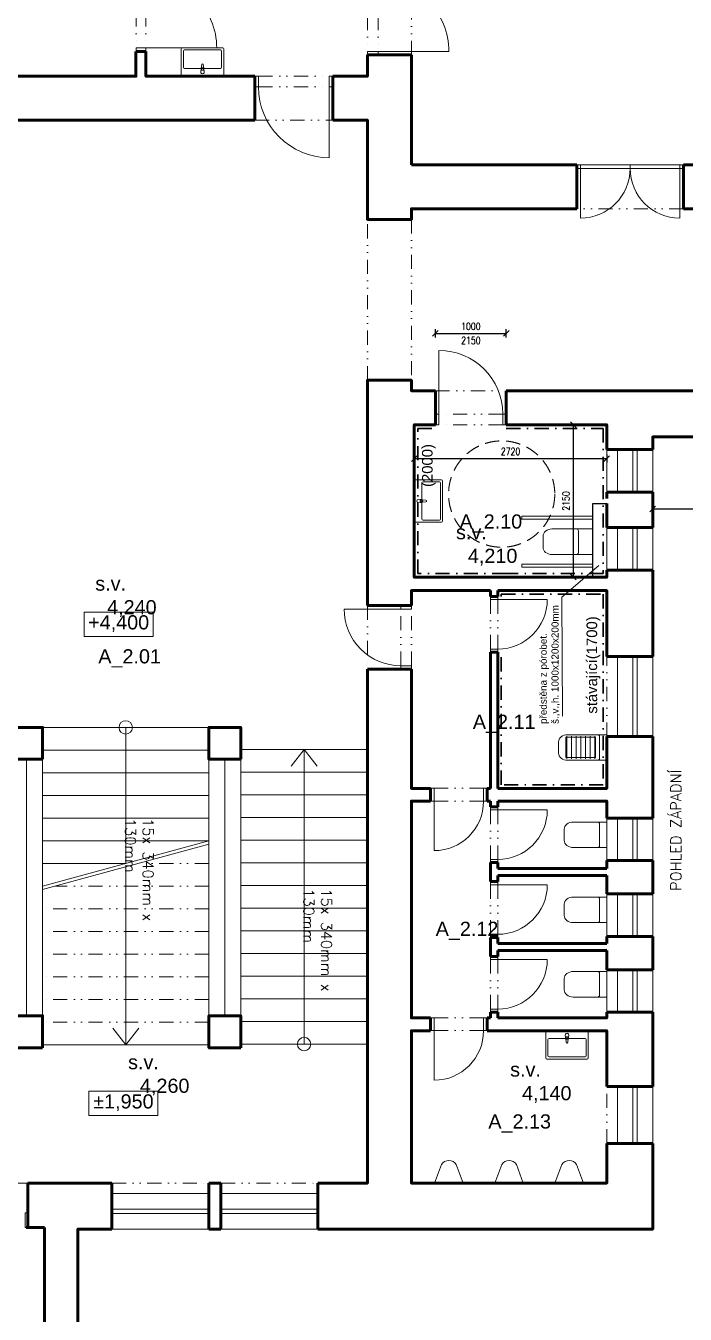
# Model space of a CAD drawing. Header units: millimetres. Extents: x 89194 to 559352, y -753138 to -204019.
# Drawn here: x 322521 to 331837, y -492131 to -473947 of the extents above; entities that cross this region are included whole.
import ezdxf

# ---------------------------------------------------------------- set-up
doc = ezdxf.new("R2010")
doc.units = ezdxf.units.MM
doc.header["$LTSCALE"] = 400
doc.header["$PDMODE"] = 3
for name, pattern in [('DASHDOT', [1, 0.5, -0.25, 0, -0.25]), ('DASHED', [0.75, 0.5, -0.25]), ('DIVIDE', [1.25, 0.5, -0.25, 0, -0.25, 0, -0.25])]:
    doc.linetypes.add(name, pattern=pattern)
for name, color, linetype, lineweight in [('RG_dveře', 3, 'Continuous', 9), ('RG_koty', 7, 'Continuous', 9), ('RG_okna', 3, 'Continuous', 9), ('RG_pohled', 200, 'Continuous', 9), ('RG_popisy', 11, 'Continuous', 9), ('RG_schodiště', 94, 'Continuous', 9), ('RG_zařízováky', 4, 'Continuous', 9), ('RG_zdivo nové', 1, 'Continuous', 50), ('RG_zdivo stávající', 30, 'Continuous', 50), ('RG_zdivo_nové_invalidi', 1, 'Continuous', 50), ('RG_čerch 1', 6, 'DASHDOT', 9), ('RG_čerch 2', 6, 'DIVIDE', 9)]:
    doc.layers.add(name, color=color, linetype=linetype, lineweight=lineweight)
doc.layers.add('RG_Rámeček', color=5, linetype='Continuous')
doc.styles.add('Arial 100', font='Arial.ttf', dxfattribs={"height": 100})
doc.styles.add('Arial 250', font='Arial Bold.ttf', dxfattribs={"height": 250})
doc.styles.add('Koty', font='romans.shx', dxfattribs={"width": 0.8})
doc.styles.get("Standard").update_dxf_attribs({"font": 'romans.shx', "height": 100})
doc.dimstyles.new('RG_50_vnitřní', dxfattribs={"dimscale": 50, "dimtxt": 2, "dimasz": 1.6, "dimexe": 1.15, "dimexo": 0, "dimgap": 1, "dimtad": 1, "dimdec": 0, "dimrnd": 5, "dimzin": 0, "dimdsep": 46, "dimtxsty": 'Koty', "dimblk1": 'OBLIQUE', "dimblk2": 'OBLIQUE', "dimsah": 1, "dimcen": 0.09, "dimclrd": 256, "dimclre": 256, "dimclrt": 2, "dimazin": 0, "dimtfac": 1, "dimtdec": 0, "dimtmove": 2, "dimatfit": 3, "dimfxl": 1.15, "dimfxlon": 1, "dimtolj": 1, "dimtzin": 0, "dimarcsym": 0})

# ---------------------------------------------------------------- blocks, each defined once
blk = doc.blocks.new('*U30')
blk.add_line((-350, -293), (-350, -1293))
for points in [[(-400, -143), (-350, -143), (-350, -293), (-400, -293)], [(700, -143), (650, -143), (650, -293), (700, -293)]]:
    blk.add_lwpolyline(points)
blk.add_arc((-350, -293), 1000, 270, 0)
at = {"layer": 'RG_zdivo stávající'}
for p, q in [((-400, -143), (-400, -293)), ((700, -143), (700, -293))]:
    blk.add_line(p, q, dxfattribs=at)
at = {"layer": 'RG_čerch 2'}
for p, q in [((650, -143), (-350, -143)), ((650, -293), (-350, -293))]:
    blk.add_line(p, q, dxfattribs=at)
blk = doc.blocks.new('*U215')
blk.add_line((-350, -293), (-350, -1193))
for points in [[(-400, -143), (-350, -143), (-350, -293), (-400, -293)], [(600, -143), (550, -143), (550, -293), (600, -293)]]:
    blk.add_lwpolyline(points)
blk.add_arc((-350, -293), 900, 270, 0)
at = {"layer": 'RG_zdivo stávající'}
for p, q in [((-400, -143), (-400, -293)), ((600, -143), (600, -293))]:
    blk.add_line(p, q, dxfattribs=at)
at = {"layer": 'RG_čerch 2'}
for p, q in [((550, -143), (-350, -143)), ((550, -293), (-350, -293))]:
    blk.add_line(p, q, dxfattribs=at)
blk = doc.blocks.new('*U51')
blk.add_line((-350, -113), (-350, 587))
for points in [[(-400, -293), (-350, -293), (-350, -113), (-400, -113)], [(400, -293), (350, -293), (350, -113), (400, -113)]]:
    blk.add_lwpolyline(points)
blk.add_arc((-350, -113), 700, 0, 90)
at = {"layer": 'RG_zdivo stávající'}
for p, q in [((-400, -293), (-400, -113)), ((400, -293), (400, -113))]:
    blk.add_line(p, q, dxfattribs=at)
at = {"layer": 'RG_čerch 2'}
for p, q in [((350, -113), (-350, -113)), ((350, -293), (-350, -293))]:
    blk.add_line(p, q, dxfattribs=at)
blk = doc.blocks.new('umyv_16')
at = {"layer": 'RG_zařízováky', "linetype": 'Continuous', "lineweight": 20}
for p, q in [((303632, -112272), (303632, -112842)), ((304017, -112257), (303647, -112257)), ((303742, -112302), (303742, -112812)), ((303987, -112287), (303757, -112287)), ((304002, -112812), (304002, -112302)), ((304032, -112842), (304032, -112272)), ((303692, -112532), (303734, -112536)), ((303732, -112544), (303717, -112544)), ((303717, -112544), (303717, -112571)), ((303743, -112540), (303796, -112546)), ((303734, -112578), (303692, -112582)), ((303717, -112571), (303732, -112571)), ((303796, -112568), (303743, -112575)), ((303647, -112857), (304017, -112857)), ((303757, -112827), (303987, -112827))]:
    blk.add_line(p, q, dxfattribs=at)
at = {"layer": 'RG_zařízováky', "linetype": 'Continuous', "lineweight": 20, "extrusion": (0, 0, -1)}
for centre, major_axis, start_param, end_param in [((303647, -112272), (10.6, 10.6), 3.926991, 5.497787), ((303757, -112302), (10.6, 10.6), 3.926991, 5.497787), ((303987, -112302), (-10.6, 10.6), 0.785398, 2.356194), ((304017, -112272), (-10.6, 10.6), 0.785398, 2.356194), ((303692, -112557), (17.7, 17.7), 2.356194, 5.497787), ((303732, -112557), (-9.62, 9.62), 0.785398, 3.926991), ((303732, -112557), (-14.9, 14.9), 0.875625, 1.35736), ((303732, -112557), (-14.9, 14.9), 1.35736, 3.355029), ((303795, -112557), (-7.91, 7.91), 0.909996, 3.802393), ((303732, -112557), (-14.9, 14.9), 3.355029, 3.836764), ((303647, -112842), (-10.6, 10.6), 3.926991, 5.497787), ((303757, -112812), (-10.6, 10.6), 3.926991, 5.497787), ((303987, -112812), (10.6, 10.6), 0.785398, 2.356194), ((304017, -112842), (10.6, 10.6), 0.785398, 2.356194)]:
    blk.add_ellipse(centre, major_axis=major_axis, ratio=1, start_param=start_param, end_param=end_param, dxfattribs=at)
blk = doc.blocks.new('*U27')
blk.add_line((650, -293), (650, -1293))
for points in [[(-400, -143), (-350, -143), (-350, -293), (-400, -293)], [(700, -143), (650, -143), (650, -293), (700, -293)]]:
    blk.add_lwpolyline(points)
blk.add_arc((650, -293), 1000, 180, 270)
at = {"layer": 'RG_zdivo stávající'}
for p, q in [((-400, -143), (-400, -293)), ((700, -143), (700, -293))]:
    blk.add_line(p, q, dxfattribs=at)
at = {"layer": 'RG_čerch 2'}
for p, q in [((-350, -143), (650, -143)), ((-350, -293), (650, -293))]:
    blk.add_line(p, q, dxfattribs=at)
blk = doc.blocks.new('*U82')
blk.add_line((-350, -293), (-350, -1293))
for points in [[(-400, -153), (-350, -153), (-350, -293), (-400, -293)], [(700, -153), (650, -153), (650, -293), (700, -293)]]:
    blk.add_lwpolyline(points)
blk.add_arc((-350, -293), 1000, 270, 0)
at = {"layer": 'RG_zdivo stávající'}
for p, q in [((-400, -153), (-400, -293)), ((700, -153), (700, -293))]:
    blk.add_line(p, q, dxfattribs=at)
at = {"layer": 'RG_čerch 2'}
for p, q in [((650, -153), (-350, -153)), ((650, -293), (-350, -293))]:
    blk.add_line(p, q, dxfattribs=at)
blk = doc.blocks.new('*U29')
blk.add_line((-350, -293), (-350, -1093))
for points in [[(-400, -143), (-350, -143), (-350, -293), (-400, -293)], [(500, -143), (450, -143), (450, -293), (500, -293)]]:
    blk.add_lwpolyline(points)
blk.add_arc((-350, -293), 800, 270, 0)
at = {"layer": 'RG_zdivo stávající'}
for p, q in [((-400, -143), (-400, -293)), ((500, -143), (500, -293))]:
    blk.add_line(p, q, dxfattribs=at)
at = {"layer": 'RG_čerch 2'}
for p, q in [((450, -143), (-350, -143)), ((450, -293), (-350, -293))]:
    blk.add_line(p, q, dxfattribs=at)
blk = doc.blocks.new('wc_1')
at = {"layer": 'RG_zařízováky', "linetype": 'Continuous', "lineweight": 20}
for p, q in [((307541, -110025), (307543, -110005)), ((307543, -110005), (307551, -109986)), ((307551, -109986), (307562, -109969)), ((307562, -109969), (307578, -109954)), ((307578, -109954), (307597, -109941)), ((307597, -109941), (307619, -109932)), ((307619, -109932), (307642, -109926)), ((307642, -109926), (307667, -109925)), ((307667, -109925), (308141, -109925)), ((308040, -109950), (308040, -110105)), ((308141, -109925), (308141, -110285)), ((307541, -110185), (307541, -110025)), ((307543, -110204), (307541, -110185)), ((308040, -110105), (308040, -110260)), ((307551, -110223), (307543, -110204)), ((307562, -110240), (307551, -110223)), ((307578, -110255), (307562, -110240)), ((307597, -110268), (307578, -110255)), ((307619, -110277), (307597, -110268)), ((307642, -110283), (307619, -110277)), ((307667, -110285), (307642, -110283)), ((308141, -110285), (307667, -110285))]:
    blk.add_line(p, q, dxfattribs=at)
at = {"layer": 'RG_zařízováky', "linetype": 'Continuous', "lineweight": 20, "extrusion": (0, 0, -1)}
for centre, major_axis, start_param, end_param in [((308009, -109950), (-31.5, 0), 1.570796, 3.141593), ((308009, -110260), (31.5, 0), 0, 1.570796)]:
    blk.add_ellipse(centre, major_axis=major_axis, ratio=0.794118, start_param=start_param, end_param=end_param, dxfattribs=at)
blk = doc.blocks.new('pis')
at = {"layer": 'RG_zařízováky'}
for p, q in [((142776, -3872), (142776, -3470)), ((142776, -3470), (143038, -3567)), ((142776, -3872), (143038, -3776))]:
    blk.add_line(p, q, dxfattribs=at)
blk.add_arc((142973, -3671), 122, 301.5901, 58.4099, dxfattribs=at)
blk = doc.blocks.new('_Oblique')
at = {"color": 0, "linetype": 'ByBlock', "lineweight": -2}
blk.add_line((-0.5, -0.5), (0.5, 0.5), dxfattribs=at)
blk = doc.blocks.new('*D472')
at = {"layer": 'Defpoints', "color": 0, "transparency": 16777216}
for p in [(331379, -479750), (333858, -479795), (331379, -480769)]:
    blk.add_point(p, dxfattribs=at)
at = {"layer": 'RG_koty', "lineweight": -2, "transparency": 16777216}
for p, q in [((331379, -480712), (331379, -480827)), ((333858, -480712), (333858, -480827)), ((333858, -480769), (331379, -480769))]:
    blk.add_line(p, q, dxfattribs=at)
at = {"layer": 'RG_koty', "lineweight": -2, "transparency": 16777216, "xscale": 80, "yscale": 80, "zscale": 80, "rotation": 180}
blk.add_blockref('_Oblique', (331379, -480769), dxfattribs=at)
at = {"layer": 'RG_koty', "lineweight": -2, "transparency": 16777216, "xscale": 80, "yscale": 80, "zscale": 80}
blk.add_blockref('_Oblique', (333858, -480769), dxfattribs=at)
at = {"layer": 'RG_koty', "color": 2, "transparency": 16777216, "insert": (332618, -480669), "char_height": 100, "attachment_point": 5, "style": 'Koty'}
blk.add_mtext('\\A1;2480', dxfattribs=at)
blk = doc.blocks.new('*D502')
at = {"layer": 'Defpoints', "color": 0, "transparency": 16777216}
for p in [(329309, -478289), (328309, -479099), (329309, -479099)]:
    blk.add_point(p, dxfattribs=at)
at = {"layer": 'RG_koty', "lineweight": -2, "transparency": 16777216}
for p, q in [((328309, -478346), (328309, -478231)), ((328309, -478289), (329309, -478289)), ((329309, -478346), (329309, -478231))]:
    blk.add_line(p, q, dxfattribs=at)
at = {"layer": 'RG_koty', "lineweight": -2, "transparency": 16777216, "xscale": 80, "yscale": 80, "zscale": 80, "rotation": 180}
blk.add_blockref('_Oblique', (328309, -478289), dxfattribs=at)
at = {"layer": 'RG_koty', "lineweight": -2, "transparency": 16777216, "xscale": 80, "yscale": 80, "zscale": 80}
blk.add_blockref('_Oblique', (329309, -478289), dxfattribs=at)
at = {"layer": 'RG_koty', "color": 2, "transparency": 16777216, "char_height": 100, "attachment_point": 5, "style": 'Koty'}
for s, insert in [('\\A1;1000', (328809, -478189)), ('\\A1;2150', (328809, -478389))]:
    blk.add_mtext(s, dxfattribs=dict(at, insert=insert))
blk = doc.blocks.new('*D503')
at = {"layer": 'Defpoints', "color": 0, "transparency": 16777216}
for p in [(328009, -479579), (330729, -479579), (330729, -480055)]:
    blk.add_point(p, dxfattribs=at)
at = {"layer": 'RG_koty', "lineweight": -2, "transparency": 16777216}
for p, q in [((328009, -479998), (328009, -480113)), ((330729, -479998), (330729, -480113)), ((328009, -480055), (330729, -480055))]:
    blk.add_line(p, q, dxfattribs=at)
at = {"layer": 'RG_koty', "lineweight": -2, "transparency": 16777216, "xscale": 80, "yscale": 80, "zscale": 80, "rotation": 180}
blk.add_blockref('_Oblique', (328009, -480055), dxfattribs=at)
at = {"layer": 'RG_koty', "lineweight": -2, "transparency": 16777216, "xscale": 80, "yscale": 80, "zscale": 80}
blk.add_blockref('_Oblique', (330729, -480055), dxfattribs=at)
at = {"layer": 'RG_koty', "color": 2, "transparency": 16777216, "insert": (329369, -479955), "char_height": 100, "attachment_point": 5, "style": 'Koty'}
blk.add_mtext('\\A1;2720', dxfattribs=at)
blk = doc.blocks.new('*D504')
at = {"layer": 'Defpoints', "color": 0, "transparency": 16777216}
for p in [(328009, -479579), (328009, -481729), (330254, -481729)]:
    blk.add_point(p, dxfattribs=at)
at = {"layer": 'RG_koty', "lineweight": -2, "transparency": 16777216}
for p, q in [((330197, -479579), (330312, -479579)), ((330254, -479579), (330254, -481729)), ((330197, -481729), (330312, -481729))]:
    blk.add_line(p, q, dxfattribs=at)
at = {"layer": 'RG_koty', "lineweight": -2, "transparency": 16777216, "xscale": 80, "yscale": 80, "zscale": 80}
for p, rotation in [((330254, -479579), 90), ((330254, -481729), 270)]:
    blk.add_blockref('_Oblique', p, dxfattribs=dict(at, rotation=rotation))
at = {"layer": 'RG_koty', "color": 2, "transparency": 16777216, "insert": (330154, -480654), "char_height": 100, "attachment_point": 5, "rotation": 90, "style": 'Koty'}
blk.add_mtext('\\A1;2150', dxfattribs=at)

msp = doc.modelspace()

# ---------------------------------------------------------------- linework, layer by layer
at = {"layer": 'RG_dveře'}
for p, q in [((329188.5, -482044.2), (329888.5, -482044.2)), ((329188.5, -485014.2), (329888.5, -485014.2)), ((329188.5, -486069.2), (329888.5, -486069.2)), ((329188.5, -487124.2), (329888.5, -487124.2))]:
    msp.add_line(p, q, dxfattribs=at)
at = {"layer": 'RG_dveře', "ltscale": 0.1}
for points in [[(331811, -475909.2), (330306, -475909.2)], [(331811, -475961.7), (330306, -475961.7)]]:
    msp.add_lwpolyline(points, dxfattribs=at)
at = {"layer": 'RG_dveře'}
for points in [[(329188.5, -482000.4), (329188.5, -482044.2), (329088.5, -482044.2), (329088.5, -482000.4)], [(329188.5, -482787.9), (329188.5, -482744.2), (329088.5, -482744.2), (329088.5, -482787.9)], [(329188.5, -484970.4), (329188.5, -485014.2), (329088.5, -485014.2), (329088.5, -484970.4)], [(329188.5, -485757.9), (329188.5, -485714.2), (329088.5, -485714.2), (329088.5, -485757.9)], [(329188.5, -486025.4), (329188.5, -486069.2), (329088.5, -486069.2), (329088.5, -486025.4)], [(329188.5, -486812.9), (329188.5, -486769.2), (329088.5, -486769.2), (329088.5, -486812.9)], [(329188.5, -487080.4), (329188.5, -487124.2), (329088.5, -487124.2), (329088.5, -487080.4)], [(329188.5, -487867.9), (329188.5, -487824.2), (329088.5, -487824.2), (329088.5, -487867.9)]]:
    msp.add_lwpolyline(points, dxfattribs=at)
for centre in [(329188.5, -482044.2), (329188.5, -485014.2), (329188.5, -486069.2), (329188.5, -487124.2)]:
    msp.add_arc(centre, 700, 270, 360, dxfattribs=at)
at = {"layer": 'RG_koty'}
for points in [[(324319.9, -482224.1), (323344.5, -482224.1), (323344.5, -482567), (324319.9, -482567)], [(324387.4, -488985), (323412, -488985), (323412, -489327.9), (324387.4, -489327.9)]]:
    msp.add_lwpolyline(points, close=True, dxfattribs=at)
at = {"layer": 'RG_okna'}
for points in [[(330358.5, -475909.2), (330358.5, -476661.7)], [(331058.5, -475909.2), (331058.5, -475961.7)], [(331758.5, -475909.2), (331758.5, -476661.7)], [(330878.5, -480529.2), (330878.5, -479929.2)], [(331098.5, -480529.2), (331098.5, -479929.2)], [(331158.5, -480529.2), (331158.5, -479929.2)], [(331378.5, -480529.2), (331378.5, -479929.2)], [(330878.5, -481629.2), (330878.5, -481029.2)], [(331098.5, -481629.2), (331098.5, -481029.2)], [(331158.5, -481629.2), (331158.5, -481029.2)], [(331378.5, -481629.2), (331378.5, -481029.2)], [(330878.5, -483979.2), (330878.5, -482849.2)], [(331098.5, -483979.2), (331098.5, -482849.2)], [(331158.5, -483979.2), (331158.5, -482849.2)], [(331378.5, -483979.2), (331378.5, -482849.2)], [(330878.5, -485729.2), (330878.5, -485129.2)], [(331098.5, -485729.2), (331098.5, -485129.2)], [(331158.5, -485729.2), (331158.5, -485129.2)], [(331378.5, -485729.2), (331378.5, -485129.2)], [(330878.5, -486799.2), (330878.5, -486199.2)], [(331098.5, -486799.2), (331098.5, -486199.2)], [(331158.5, -486799.2), (331158.5, -486199.2)], [(331378.5, -486799.2), (331378.5, -486199.2)], [(330878.5, -487869.2), (330878.5, -487269.2)], [(331098.5, -487869.2), (331098.5, -487269.2)], [(331158.5, -487869.2), (331158.5, -487269.2)], [(331378.5, -487869.2), (331378.5, -487269.2)], [(330878.5, -489719.2), (330878.5, -488919.2)], [(331098.5, -489719.2), (331098.5, -488919.2)], [(331158.5, -489719.2), (331158.5, -488919.2)], [(331378.5, -489719.2), (331378.5, -488919.2)], [(323738.5, -490429.2), (325108.5, -490429.2)], [(325278.5, -490429.2), (326648.5, -490429.2)], [(322548.5, -490909.2), (322514.2, -490909.2), (322514.2, -490702.1), (322548.5, -490702.1)], [(323738.5, -490649.2), (325108.5, -490649.2)], [(323738.5, -490709.2), (325108.5, -490709.2)], [(325278.5, -490649.2), (326648.5, -490649.2)], [(325278.5, -490709.2), (326648.5, -490709.2)], [(323738.5, -490929.2), (325108.5, -490929.2)], [(325278.5, -490929.2), (326648.5, -490929.2)]]:
    msp.add_lwpolyline(points, dxfattribs=at)
for centre, start, end in [((330358.5, -475961.7), 270, 0), ((331758.5, -475961.7), 180, 270)]:
    msp.add_arc(centre, 700, start, end, dxfattribs=at)
at = {"layer": 'RG_pohled'}
for points in [[(330728.5, -480529.2), (330728.5, -479929.2)], [(330728.5, -481629.2), (330728.5, -481029.2)], [(330728.5, -485729.2), (330728.5, -485129.2)], [(330728.5, -486799.2), (330728.5, -486199.2)], [(330728.5, -487869.2), (330728.5, -487269.2)]]:
    msp.add_lwpolyline(points, dxfattribs=at)
for points in [[(322533.5, -487919.2), (322308.5, -487919.2), (322308.5, -484299.2), (322533.5, -484299.2)], [(322758.5, -484299.2), (322533.5, -484299.2), (322533.5, -487919.2), (322758.5, -487919.2)], [(325333.5, -487919.2), (325108.5, -487919.2), (325108.5, -484299.2), (325333.5, -484299.2)], [(325558.5, -484299.2), (325333.5, -484299.2), (325333.5, -487919.2), (325558.5, -487919.2)]]:
    msp.add_lwpolyline(points, close=True, dxfattribs=at)
at = {"layer": 'RG_Rámeček', "color": 1}
msp.add_lwpolyline([(330529.5, -481729.2), (330529.5, -480689.2), (330728.5, -480689.2)], dxfattribs=at)
at = {"layer": 'RG_schodiště'}
for p, q in [((326453.5, -484159.2), (326270.2, -484395.1)), ((326453.5, -484159.2), (326636.8, -484395.1)), ((323933.5, -488329.2), (323750.2, -488093.3)), ((323933.5, -488329.2), (324116.8, -488093.3))]:
    msp.add_line(p, q, dxfattribs=at)
for points in [[(325108.5, -483849.2), (322758.5, -483849.2)], [(323933.5, -483849.2), (323933.5, -485769.2)], [(325108.5, -484169.2), (322758.5, -484169.2)], [(327348.5, -484159.2), (325558.5, -484159.2)], [(326453.5, -486079.2), (326453.5, -484159.2)], [(325108.5, -484489.2), (322758.5, -484489.2)], [(327348.5, -484479.2), (325558.5, -484479.2)], [(325108.5, -484809.2), (322758.5, -484809.2)], [(327348.5, -484799.2), (325558.5, -484799.2)], [(325108.5, -485129.2), (322758.5, -485129.2)], [(327348.5, -485119.2), (325558.5, -485119.2)], [(325108.5, -485449.2), (322758.5, -485449.2)], [(325108.5, -485449.2), (322758.5, -486089.2)], [(327348.5, -485439.2), (325558.5, -485439.2)], [(325108.5, -485499.2), (322758.5, -486139.2)], [(323933.5, -485769.2), (322758.5, -485769.2)], [(323933.5, -485819.2), (323933.5, -488329.2)], [(327348.5, -485759.2), (325558.5, -485759.2)], [(327348.5, -485759.2), (325558.5, -485759.2)], [(326453.5, -486079.2), (325558.5, -486079.2)], [(327348.5, -486079.2), (326453.5, -486079.2)], [(326453.5, -488319.2), (326453.5, -486079.2)], [(327348.5, -486399.2), (325558.5, -486399.2)], [(327348.5, -486719.2), (325558.5, -486719.2)], [(327348.5, -487039.2), (325558.5, -487039.2)], [(327348.5, -487359.2), (325558.5, -487359.2)], [(327348.5, -487679.2), (325558.5, -487679.2)], [(327348.5, -487999.2), (325558.5, -487999.2)], [(325108.5, -488329.2), (322758.5, -488329.2)], [(327348.5, -488319.2), (325558.5, -488319.2)]]:
    msp.add_lwpolyline(points, dxfattribs=at)
for centre in [(323933.5, -483849.2), (326453.5, -488319.2)]:
    msp.add_circle(centre, 94.7, dxfattribs=at)
at = {"layer": 'RG_zdivo nové', "lineweight": 20}
for p, q in [((330048.5, -484053.1), (330050.9, -484033.6)), ((330050.9, -484033.6), (330058.1, -484014.8)), ((330058.1, -484014.8), (330069.7, -483997.5)), ((330069.7, -483997.5), (330085.4, -483982.4)), ((330085.4, -483982.4), (330104.5, -483969.9)), ((330104.5, -483969.9), (330126.3, -483960.7)), ((330126.3, -483960.7), (330149.9, -483955)), ((330149.9, -483955), (330174.4, -483953.1)), ((330174.4, -483953.1), (330728.5, -483953.1)), ((330627.8, -483978.1), (330627.8, -484133.1)), ((330728.5, -483953.1), (330728.5, -484313.1)), ((330048.5, -484213.1), (330048.5, -484053.1)), ((330050.9, -484232.6), (330048.5, -484213.1)), ((330627.8, -484133.1), (330627.8, -484288.1)), ((330058.1, -484251.3), (330050.9, -484232.6)), ((330069.7, -484268.6), (330058.1, -484251.3)), ((330085.4, -484283.8), (330069.7, -484268.6)), ((330104.5, -484296.2), (330085.4, -484283.8)), ((330126.3, -484305.5), (330104.5, -484296.2)), ((330149.9, -484311.2), (330126.3, -484305.5)), ((330174.4, -484313.1), (330149.9, -484311.2)), ((330728.5, -484313.1), (330174.4, -484313.1))]:
    msp.add_line(p, q, dxfattribs=at)
at = {"layer": 'RG_zdivo nové'}
for points in [[(329308.5, -479579.2), (329308.5, -479099.2)], [(329358.5, -481729.2), (329428.5, -481729.2)]]:
    msp.add_lwpolyline(points, dxfattribs=at)
at = {"layer": 'RG_zdivo nové', "lineweight": 20}
msp.add_lwpolyline([(330148.2, -483989), (330569.9, -483989), (330569.9, -484276), (330148.2, -484276)], close=True, dxfattribs=at)
for points in [[(330166.1, -483972), (330166.1, -484292)], [(330229.9, -483972), (330229.9, -484292)], [(330295.7, -483972), (330295.7, -484292)], [(330362.5, -483972), (330362.5, -484292)], [(330430.3, -483972), (330430.3, -484292)], [(330496.1, -483972), (330496.1, -484292)], [(330558.9, -483972), (330558.9, -484292)]]:
    msp.add_lwpolyline(points, dxfattribs=at)
at = {"layer": 'RG_zdivo nové', "linetype": 'DASHED', "lineweight": 18}
msp.add_circle((329243.9, -480556.1), 750, dxfattribs=at)
at = {"layer": 'RG_zdivo nové', "lineweight": 20, "extrusion": (0, 0, -1)}
for centre, major_axis, start_param, end_param in [((330596.3, -483978.1), (-31.5, 0), 1.5707963, 3.1415927), ((330596.3, -484288.1), (31.5, 0), 0, 1.5707963)]:
    msp.add_ellipse(centre, major_axis=major_axis, ratio=0.7941176, start_param=start_param, end_param=end_param, dxfattribs=at)
at = {"layer": 'RG_zdivo stávající'}
for points in [[(324078.5, -474309.2), (324078.5, -474659.2), (322218.5, -474659.2)], [(325758.5, -474659.2), (324218.5, -474659.2), (324218.5, -474309.2)], [(327348.5, -474359.2), (327348.5, -474659.2), (326858.5, -474659.2)], [(327348.5, -474359.2), (327968.5, -474359.2)], [(327968.5, -474359.2), (327968.5, -475909.2)], [(331811, -475909.2), (334158.5, -475909.2), (334158.5, -474440.4)], [(325758.5, -474659.2), (325758.5, -475279.2)], [(326858.5, -474659.2), (326858.5, -475279.2)], [(325758.5, -475279.2), (322218.5, -475279.2)], [(330306, -476529.2), (327968.5, -476529.2), (327968.5, -476679.2), (327348.5, -476679.2), (327348.5, -475279.2), (326858.5, -475279.2)], [(327968.5, -475909.2), (330306, -475909.2)], [(330306, -476529.2), (330306, -475909.2)], [(331811, -476529.2), (331811, -475909.2)], [(337210.9, -476654.4), (336884.8, -476529.2), (331811, -476529.2)], [(328308.5, -479099.2), (327968.5, -479099.2), (327968.5, -478949.2), (327348.5, -478949.2), (327348.5, -482129.2)], [(328308.5, -479579.2), (328308.5, -479099.2)], [(332238.5, -479099.2), (329308.5, -479099.2)], [(328308.5, -479579.2), (328008.5, -479579.2), (328008.5, -481729.2), (329358.5, -481729.2)], [(330728.5, -479929.2), (330728.5, -479579.2), (329308.5, -479579.2)], [(332238.5, -479749.2), (331378.5, -479749.2), (331378.5, -479929.2)], [(330728.5, -479929.2), (331378.5, -479929.2)], [(330728.5, -480619.2), (330728.5, -480529.2)], [(330728.5, -480529.2), (331378.5, -480529.2)], [(331378.5, -480529.2), (331378.5, -481029.2)], [(330728.5, -481029.2), (330728.5, -480689.2)], [(330728.5, -481029.2), (331378.5, -481029.2)], [(329428.5, -481729.2), (330728.5, -481729.2), (330728.5, -481629.2)], [(330728.5, -481629.2), (331378.5, -481629.2)], [(331378.5, -481629.2), (331378.5, -482849.2)], [(329088.5, -481919.2), (327968.5, -481919.2), (327968.5, -482129.2)], [(329088.5, -481919.2), (329088.5, -482000.4)], [(329188.5, -482000.4), (329088.5, -482000.4)], [(330728.5, -482849.2), (330728.5, -481919.2), (329188.5, -481919.2)], [(329188.5, -481919.2), (329188.5, -482000.4)], [(327968.5, -482129.2), (327348.5, -482129.2)], [(329088.5, -482787.9), (329088.5, -484709.2)], [(329188.5, -482787.9), (329088.5, -482787.9)], [(329188.5, -482787.9), (329188.5, -484709.2)], [(330728.5, -482849.2), (331378.5, -482849.2)], [(327348.5, -483029.2), (327348.5, -490279.2), (326648.5, -490279.2)], [(327968.5, -483029.2), (327348.5, -483029.2)], [(327968.5, -483029.2), (327968.5, -484709.2), (328238.5, -484709.2)], [(329188.5, -484709.2), (330728.5, -484709.2), (330728.5, -483979.2)], [(330728.5, -483979.2), (331378.5, -483979.2)], [(331378.5, -483979.2), (331378.5, -485129.2)], [(329038.5, -484709.2), (329088.5, -484709.2)], [(328238.5, -484889.2), (327968.5, -484889.2), (327968.5, -487949.2), (328238.5, -487949.2)], [(329088.5, -484889.2), (329038.5, -484889.2)], [(329088.5, -484889.2), (329088.5, -484970.4)], [(330728.5, -485129.2), (330728.5, -484889.2), (329188.5, -484889.2)], [(329188.5, -484889.2), (329188.5, -484970.4)], [(329188.5, -484970.4), (329088.5, -484970.4)], [(330728.5, -485129.2), (331378.5, -485129.2)], [(329088.5, -485757.9), (329088.5, -486025.4)], [(329188.5, -485757.9), (329088.5, -485757.9)], [(329188.5, -485757.9), (329188.5, -485839.2)], [(330728.5, -485839.2), (329188.5, -485839.2)], [(330728.5, -485839.2), (330728.5, -485729.2)], [(330728.5, -485729.2), (331378.5, -485729.2)], [(331378.5, -485729.2), (331378.5, -486199.2)], [(329188.5, -486025.4), (329088.5, -486025.4)], [(330728.5, -485939.2), (329188.5, -485939.2)], [(329188.5, -485939.2), (329188.5, -486025.4)], [(330728.5, -486199.2), (330728.5, -485939.2)], [(330728.5, -486199.2), (331378.5, -486199.2)], [(329088.5, -486812.9), (329088.5, -487080.4)], [(329188.5, -486812.9), (329088.5, -486812.9)], [(329188.5, -486812.9), (329188.5, -486899.2)], [(330728.5, -486899.2), (329188.5, -486899.2)], [(330728.5, -486899.2), (330728.5, -486799.2)], [(330728.5, -486799.2), (331378.5, -486799.2)], [(331378.5, -486799.2), (331378.5, -487269.2)], [(329188.5, -487080.4), (329088.5, -487080.4)], [(329188.5, -486999.2), (329188.5, -487080.4)], [(330728.5, -486999.2), (329188.5, -486999.2)], [(330728.5, -487269.2), (330728.5, -486999.2)], [(330728.5, -487269.2), (331378.5, -487269.2)], [(329038.5, -487949.2), (329088.5, -487949.2)], [(329088.5, -487867.9), (329088.5, -487949.2)], [(329188.5, -487867.9), (329088.5, -487867.9)], [(329188.5, -487867.9), (329188.5, -487949.2)], [(329188.5, -487949.2), (330728.5, -487949.2), (330728.5, -487869.2)], [(330728.5, -487869.2), (331378.5, -487869.2)], [(331378.5, -487869.2), (331378.5, -488919.2)], [(328238.5, -488129.2), (327968.5, -488129.2), (327968.5, -490279.2), (330728.5, -490279.2), (330728.5, -489719.2)], [(330728.5, -488919.2), (330728.5, -488129.2), (329038.5, -488129.2)], [(330728.5, -488919.2), (331378.5, -488919.2)], [(331378.5, -489719.2), (331378.5, -490929.2), (326648.5, -490929.2)], [(330728.5, -489719.2), (331378.5, -489719.2)], [(323738.5, -490279.2), (322548.5, -490279.2)], [(322548.5, -490279.2), (322548.5, -490909.2), (322788.5, -490909.2)], [(323738.5, -490279.2), (323738.5, -490929.2)], [(325278.5, -490279.2), (325108.5, -490279.2)], [(325108.5, -490279.2), (325108.5, -490929.2)], [(325278.5, -490279.2), (325278.5, -490929.2)], [(326648.5, -490279.2), (326648.5, -490929.2)], [(322788.5, -490909.2), (322528.5, -490909.2)], [(322788.5, -490909.2), (322788.5, -492489.2)], [(323738.5, -490929.2), (323258.5, -490929.2), (323258.5, -492489.2)], [(325278.5, -490929.2), (325108.5, -490929.2)]]:
    msp.add_lwpolyline(points, dxfattribs=at)
for points in [[(322758.5, -484299.2), (322308.5, -484299.2), (322308.5, -483849.2), (322758.5, -483849.2)], [(325558.5, -484299.2), (325108.5, -484299.2), (325108.5, -483849.2), (325558.5, -483849.2)], [(322758.5, -488369.2), (322308.5, -488369.2), (322308.5, -487919.2), (322758.5, -487919.2)], [(325558.5, -488369.2), (325108.5, -488369.2), (325108.5, -487919.2), (325558.5, -487919.2)]]:
    msp.add_lwpolyline(points, close=True, dxfattribs=at)
at = {"layer": 'RG_zdivo_nové_invalidi', "lineweight": 20}
for p, q in [((328008.5, -480369.2), (328008.5, -480939.2)), ((328393.5, -480354.2), (328023.5, -480354.2)), ((328118.5, -480399.2), (328118.5, -480909.2)), ((328363.5, -480384.2), (328133.5, -480384.2)), ((328378.5, -480909.2), (328378.5, -480399.2)), ((328408.5, -480939.2), (328408.5, -480369.2)), ((328068.5, -480629.2), (328110.5, -480633.2)), ((328110.5, -480675.2), (328068.5, -480679.2)), ((328108.3, -480640.6), (328093.4, -480640.6)), ((328093.4, -480640.6), (328093.4, -480667.8)), ((328093.4, -480667.8), (328108.3, -480667.8)), ((328120, -480636.5), (328172.9, -480643.1)), ((328172.9, -480665.3), (328120, -480671.9)), ((328133.5, -480924.2), (328363.5, -480924.2)), ((328023.5, -480954.2), (328393.5, -480954.2)), ((329828.5, -481149.2), (329830.9, -481129.7)), ((329830.9, -481129.7), (329838.1, -481110.9)), ((329838.1, -481110.9), (329849.7, -481093.6)), ((329849.7, -481093.6), (329865.4, -481078.5)), ((329865.4, -481078.5), (329884.5, -481066)), ((329884.5, -481066), (329906.3, -481056.8)), ((329906.3, -481056.8), (329929.9, -481051.1)), ((329929.9, -481051.1), (329954.4, -481049.2)), ((329954.4, -481049.2), (330528.5, -481049.2)), ((330327.8, -481074.2), (330327.8, -481229.2)), ((330528.5, -481049.2), (330528.5, -481409.2)), ((329828.5, -481309.2), (329828.5, -481149.2)), ((329830.9, -481328.7), (329828.5, -481309.2)), ((330327.8, -481229.2), (330327.8, -481384.2)), ((329838.1, -481347.5), (329830.9, -481328.7)), ((329849.7, -481364.8), (329838.1, -481347.5)), ((329865.4, -481379.9), (329849.7, -481364.8)), ((329884.5, -481392.3), (329865.4, -481379.9)), ((329906.3, -481401.6), (329884.5, -481392.3)), ((329929.9, -481407.3), (329906.3, -481401.6)), ((329954.4, -481409.2), (329929.9, -481407.3)), ((330528.5, -481409.2), (329954.4, -481409.2))]:
    msp.add_line(p, q, dxfattribs=at)
at = {"layer": 'RG_zdivo_nové_invalidi', "color": 1, "linetype": 'DASHDOT', "lineweight": 30}
for points in [[(329308.5, -481679.2), (328058.5, -481679.2), (328058.5, -479629.2), (328308.5, -479629.2)], [(329308.5, -479629.2), (330678.5, -479629.2), (330678.5, -481679.2), (329308.5, -481679.2)]]:
    msp.add_lwpolyline(points, dxfattribs=at)
at = {"layer": 'RG_zdivo_nové_invalidi', "lineweight": 20}
for points in [[(330529.5, -480911.2), (329528.5, -480911.2), (329528.5, -480869.7), (330529.5, -480869.7)], [(330529.5, -481547.2), (329528.5, -481547.2), (329528.5, -481588.7), (330529.5, -481588.7)]]:
    msp.add_lwpolyline(points, close=True, dxfattribs=at)
msp.add_lwpolyline([(330102.3, -483692.9), (330091.8, -482011.9), (330615, -481564.1)], dxfattribs=at)
at = {"layer": 'RG_zdivo_nové_invalidi', "lineweight": 20, "extrusion": (0, 0, -1)}
for centre, major_axis, ratio, start_param, end_param in [((328023.5, -480369.2), (10.6, 10.6), 1, 3.9269908, 5.4977871), ((328133.5, -480399.2), (10.6, 10.6), 1, 3.9269908, 5.4977871), ((328363.5, -480399.2), (-10.6, 10.6), 1, 0.7853982, 2.3561945), ((328393.5, -480369.2), (-10.6, 10.6), 1, 0.7853982, 2.3561945), ((328068.5, -480654.2), (17.7, 17.7), 1, 2.3561945, 5.4977871), ((328108.3, -480654.2), (-9.62, 9.62), 1, 0.7853982, 3.9269908), ((328108.6, -480654.2), (-14.9, 14.9), 1, 0.8756248, 1.3573605), ((328108.6, -480654.2), (-14.9, 14.9), 1, 3.3550285, 3.8367642), ((328108.6, -480654.2), (-14.9, 14.9), 1, 1.3573605, 3.3550285), ((328171.5, -480654.2), (-7.91, 7.91), 1, 0.9099959, 3.8023931), ((328023.5, -480939.2), (-10.6, 10.6), 1, 3.9269908, 5.4977871), ((328133.5, -480909.2), (-10.6, 10.6), 1, 3.9269908, 5.4977871), ((328363.5, -480909.2), (10.6, 10.6), 1, 0.7853982, 2.3561945), ((328393.5, -480939.2), (10.6, 10.6), 1, 0.7853982, 2.3561945), ((330296.3, -481074.2), (-31.5, 0), 0.7941176, 1.5707963, 3.1415927), ((330296.3, -481384.2), (31.5, 0), 0.7941176, 0, 1.5707963)]:
    msp.add_ellipse(centre, major_axis=major_axis, ratio=ratio, start_param=start_param, end_param=end_param, dxfattribs=at)
at = {"layer": 'RG_čerch 1', "linetype": 'DASHDOT', "lineweight": 30}
msp.add_lwpolyline([(329238.5, -482000.4), (329238.5, -481969.2), (330678.5, -481969.2), (330678.5, -484659.2), (329238.5, -484659.2), (329238.5, -482787.9)], dxfattribs=at)
at = {"layer": 'RG_čerch 2'}
for p, q in [((329088.5, -482044.2), (329088.5, -482744.2)), ((329188.5, -482044.2), (329188.5, -482744.2)), ((329088.5, -485014.2), (329088.5, -485714.2)), ((329188.5, -485014.2), (329188.5, -485714.2)), ((329088.5, -486069.2), (329088.5, -486769.2)), ((329188.5, -486069.2), (329188.5, -486769.2)), ((329088.5, -487124.2), (329088.5, -487824.2)), ((329188.5, -487124.2), (329188.5, -487824.2))]:
    msp.add_line(p, q, dxfattribs=at)
for points in [[(327968.5, -474359.2), (327968.5, -473259.2)], [(325758.5, -475279.2), (326858.5, -475279.2)], [(331811, -476529.2), (330306, -476529.2)], [(327348.5, -478949.2), (327348.5, -476679.2)], [(327968.5, -476679.2), (327968.5, -478949.2)], [(328308.5, -479099.2), (329308.5, -479099.2)], [(327348.5, -482129.2), (327348.5, -483029.2)], [(330728.5, -483979.2), (330728.5, -482849.2)], [(325108.5, -485769.2), (324117.1, -485769.2)], [(325108.5, -486089.2), (322942.1, -486089.2)], [(325108.5, -486409.2), (322758.5, -486409.2)], [(325108.5, -486729.2), (322758.5, -486729.2)], [(325108.5, -487049.2), (322758.5, -487049.2)], [(325108.5, -487369.2), (322758.5, -487369.2)], [(325108.5, -487689.2), (322758.5, -487689.2)], [(325108.5, -488009.2), (322758.5, -488009.2)], [(330728.5, -489719.2), (330728.5, -488919.2)], [(322548.5, -490279.2), (320948.5, -490279.2)], [(323738.5, -490279.2), (325108.5, -490279.2)], [(325278.5, -490279.2), (326648.5, -490279.2)]]:
    msp.add_lwpolyline(points, dxfattribs=at)

# ---------------------------------------------------------------- block references
at = {"layer": 'RG_dveře', "ltscale": 0.1}
for name, p, rotation in [('*U82', (323925.9, -473909.2), 89.99999999999973), ('*U30', (327205.9, -473959.2), 89.99999999999973), ('*U29', (328111.2, -482529.2), 270)]:
    msp.add_blockref(name, p, dxfattribs=dict(at, rotation=rotation))
msp.add_blockref('*U27', (326158.5, -474516.6), dxfattribs=at)
at = {"layer": 'RG_dveře', "ltscale": 0.1, "xscale": -1, "rotation": 180}
for name, p in [('*U215', (328708.5, -479721.8)), ('*U51', (328638.5, -485001.8)), ('*U51', (328638.5, -488241.8))]:
    msp.add_blockref(name, p, dxfattribs=at)
at = {"layer": 'RG_zařízováky'}
for name, p, rotation in [('umyv_16', (212461.1, -778291), 89.99999999999999), ('umyv_16', (442724.6, -184497.4), 270), ('pis', (324827.3, -633055.4), 89.99999999999999), ('pis', (325677.3, -633055.4), 89.99999999999999), ('pis', (326527.3, -633055.4), 89.99999999999999)]:
    msp.add_blockref(name, p, dxfattribs=dict(at, rotation=rotation))
for p in [(22587.5, -375259.6), (22587.5, -376319.6), (22587.5, -377369.6)]:
    msp.add_blockref('wc_1', p, dxfattribs=at)

# ---------------------------------------------------------------- texts
at = {"layer": 'RG_koty', "char_height": 200, "width": 12.645, "attachment_point": 5, "style": 'Arial 100'}
for s, insert in [('\\pxi-3,l4,qc,t4;s.v.^I4,210', (328716.6, -481280)), ('\\pxi-3,l4,qc,t4;s.v.^I4,240', (323620.7, -482005.2)), ('+4,400', (323833.7, -482385)), ('\\pxi-3,l4,qc,t4;s.v.^I4,260', (324084.3, -488758.4)), ('\\pxi-3,l4,qc,t4;s.v.^I4,140', (329481.3, -488862.8)), ('%%P1,950', (323901.2, -489146))]:
    msp.add_mtext(s, dxfattribs=dict(at, insert=insert))
at = {"layer": 'RG_popisy', "char_height": 200, "attachment_point": 1, "style": 'Arial 250'}
for s, insert in [('\\pxi-1.25,qc;{\\fArial|b0|i0|c238|p34;A_2.10}', (328898.7, -480843.3)), ('\\pxi-1.25,qc;{\\fArial|b0|i0|c238|p34;A_2.01}', (323796, -482746)), ('\\pxi-1.25,qc;{\\fArial|b0|i0|c238|p34;A_2.11}', (329086.6, -483670.2)), ('\\pxi-1.25,qc;{\\fArial|b0|i0|c238|p34;A_2.12}', (328561.9, -486591.7)), ('\\pxi-1.25,qc;{\\fArial|b0|i0|c238|p34;A_2.13}', (329305.5, -489310.2))]:
    msp.add_mtext(s, dxfattribs=dict(at, insert=insert))
at = {"layer": 'RG_popisy', "insert": (330442.6, -483468), "char_height": 150, "attachment_point": 1, "rotation": 90, "style": 'Arial 250'}
msp.add_mtext('\\pxi-1.25;{\\fArial|b0|i0|c238|p34;stávající(1700)}', dxfattribs=at)
at = {"layer": 'RG_popisy', "ltscale": 0.1, "insert": (331630.8, -486156.9), "char_height": 150, "attachment_point": 1, "rotation": 90}
msp.add_mtext_dynamic_manual_height_columns('POHLED ZÁPADNÍ', width=2049.974, gutter_width=500, heights=[0], dxfattribs=at)
at = {"layer": 'RG_schodiště', "ltscale": 0.1, "char_height": 150, "attachment_point": 1, "rotation": 270}
for insert in [(324325, -485129.2), (326845, -486122.5)]:
    msp.add_mtext_dynamic_manual_height_columns('15x 340mm x 130mm', width=2049.974, gutter_width=500, heights=[0], dxfattribs=dict(at, insert=insert))
at = {"layer": 'RG_zdivo_nové_invalidi', "color": 1, "linetype": 'DASHDOT', "lineweight": 30, "attachment_point": 1, "rotation": 90, "style": 'Arial 250'}
for s, insert, char_height in [('\\pxi-1.25;{\\fArial|b0|i0|c238|p34;(2000)}', (328118.5, -480268.7), 150), ('\\pxi-1.25;{\\fArial|b0|i0|c238|p34;předstěna z pórobet.\\Pš.,v.,h. 1000x1200x200mm}', (329781.1, -483676.1), 100)]:
    msp.add_mtext(s, dxfattribs=dict(at, insert=insert, char_height=char_height))

# ---------------------------------------------------------------- dimensions: what is measured, and where the dimension line sits
at = {"layer": 'RG_koty'}
dim = msp.add_linear_dim(base=(329308.5, -478289), p1=(328308.5, -479099.2), p2=(329308.5, -479099.2), text='<>\\X2150', dimstyle='RG_50_vnitřní', dxfattribs=at)
dim.commit()
dim.dimension.update_dxf_attribs({"geometry": '*D502', "text_midpoint": (328808.5, -478289)})
for base, p1, p2, picture, middle in [((330728.5, -480055.2), (328008.5, -479579.2), (330728.5, -479579.2), '*D503', (329368.5, -479955.2)), ((331378.5, -480769.4), (333858.3, -479794.7), (331378.5, -479750.2), '*D472', (332618.4, -480669.4))]:
    dim = msp.add_linear_dim(base=base, p1=p1, p2=p2, dimstyle='RG_50_vnitřní', dxfattribs=at)
    dim.commit()
    dim.dimension.update_dxf_attribs({"geometry": picture, "text_midpoint": middle})
dim = msp.add_linear_dim(base=(330254.4, -481729.2), p1=(328008.5, -479579.2), p2=(328008.5, -481729.2), angle=90, dimstyle='RG_50_vnitřní', dxfattribs=at)
dim.commit()
dim.dimension.update_dxf_attribs({"geometry": '*D504', "text_midpoint": (330154.4, -480654.2)})

doc.saveas('drawing.dxf')
